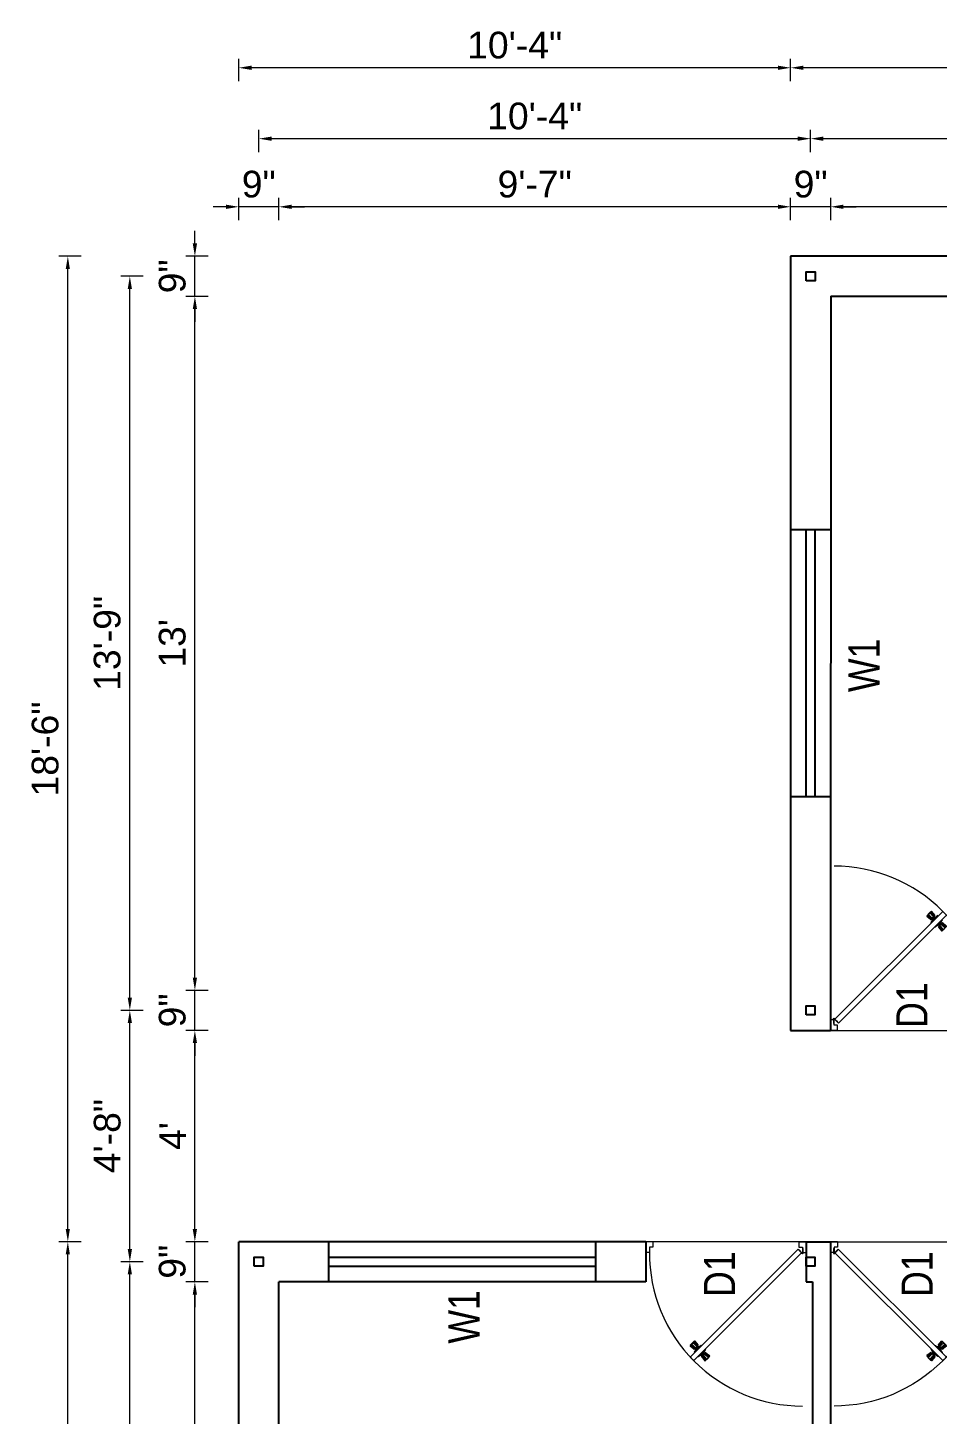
# Model space of a CAD drawing. Header units: inches. Extents: x 392906 to 410488, y -52747 to -40742.
# Drawn here: x 402266.7 to 402471.1, y -49358.1 to -49046.5 of the extents above; entities that cross this region are included whole.
import ezdxf

# ---------------------------------------------------------------- set-up
doc = ezdxf.new("R2010")
doc.units = ezdxf.units.IN
doc.header["$LTSCALE"] = 2
doc.header["$MEASUREMENT"] = 0
doc.header["$PDMODE"] = 34
doc.layers.get('0').update_dxf_attribs({"linetype": 'CONTINUOUS'})
doc.layers.get('DEFPOINTS').update_dxf_attribs({"color": 141, "linetype": 'CONTINUOUS'})
for name, color, linetype, lineweight in [('DOOR & WIN', 1, 'CONTINUOUS', 25), ('PUERTAS', 7, 'CONTINUOUS', 9), ('steps', 253, 'CONTINUOUS', 20)]:
    doc.layers.add(name, color=color, linetype=linetype, lineweight=lineweight)
doc.styles.add('Lettring Text', font='arial.ttf')
doc.styles.get("Standard").update_dxf_attribs({"font": 'ARIALN.TTF'})
doc.dimstyles.new('Copy of Standard', dxfattribs={"dimtxt": 6, "dimasz": 2.875, "dimexe": 2, "dimexo": 4, "dimgap": 2, "dimtad": 1, "dimdec": 0, "dimrnd": 1, "dimzin": 0, "dimdsep": 46, "dimlunit": 4, "dimtxsty": 'Lettring Text', "dimcen": 0.1, "dimclrd": 7, "dimclre": 7, "dimclrt": 7, "dimazin": 0, "dimtfac": 0.645, "dimtdec": 0, "dimtmove": 1, "dimatfit": 0, "dimfxl": 3, "dimfxlon": 1, "dimtfillclr": 256, "dimtolj": 1, "dimtzin": 0, "dimlwd": -1, "dimlwe": -1, "dimarcsym": 2})

# ---------------------------------------------------------------- blocks, each defined once
blk = doc.blocks.new('3ft')
at = {"layer": 'PUERTAS', "color": 6}
for p, q in [((1.01, 2.52), (25.23, 26.74)), ((26.05, 25.92), (1.77, 1.64)), ((26.05, 25.92), (25.23, 26.74)), ((0, 2.4), (0, 0)), ((0.72, 2.4), (0, 2.4)), ((1.6, 0), (0, 0)), ((0.72, 1.52), (0.72, 2.44)), ((0.8, 1.52), (0.72, 1.52)), ((0.8, 1.52), (0.8, 2.41)), ((0.8, 1.2), (0.8, 1.52)), ((1.6, 1.2), (0.8, 1.2)), ((1.57, 1.84), (0.94, 2.47)), ((1.63, 1.89), (0.97, 2.55)), ((1.63, 1.89), (1.57, 1.84)), ((1.77, 1.64), (1.57, 1.84)), ((1.6, 0), (1.6, 1.2)), ((34.4, 0), (34.4, 1.2)), ((34.4, 1.2), (35.2, 1.2)), ((34.4, 0), (36, 0)), ((35.2, 1.2), (35.2, 2.4)), ((35.2, 2.4), (36, 2.4)), ((36, 0), (36, 2.4))]:
    blk.add_line(p, q, dxfattribs=at)
at = {"layer": 'PUERTAS', "color": 8}
for p, q in [((22.57, 24.94), (21.65, 25.68)), ((22.63, 24.99), (21.69, 25.75)), ((22.74, 25.1), (21.84, 25.9)), ((22.13, 26.28), (21.98, 26.13)), ((22.88, 25.24), (22.01, 26.06)), ((22.13, 26.28), (22.27, 26.42)), ((22.29, 26.41), (22.27, 26.42)), ((23.16, 25.52), (22.34, 26.39)), ((23.3, 25.66), (22.5, 26.56)), ((23.41, 25.77), (22.65, 26.71)), ((23.46, 25.83), (22.72, 26.75)), ((22.95, 24.96), (22.84, 25.07)), ((22.98, 24.99), (22.86, 25.1)), ((23.03, 25.04), (22.91, 25.15)), ((23.11, 25.12), (22.99, 25.23)), ((23.13, 24.76), (23.18, 24.99)), ((23.28, 25.3), (23.17, 25.41)), ((23.36, 25.37), (23.25, 25.49)), ((23.31, 24.94), (23.28, 25.08)), ((23.41, 25.43), (23.3, 25.54)), ((23.46, 25.09), (23.32, 25.13)), ((23.44, 25.45), (23.33, 25.56)), ((23.64, 25.27), (23.41, 25.22)), ((23.87, 25.49), (23.49, 25.3)), ((24.08, 25.71), (23.57, 25.38)), ((22.69, 24.32), (23.02, 24.83)), ((22.91, 24.53), (23.1, 24.91)), ((23.63, 23.38), (24.14, 23.72)), ((23.84, 23.6), (24.22, 23.79)), ((24.07, 23.82), (24.3, 23.88)), ((24.25, 24), (24.39, 23.97)), ((24.25, 23.26), (24.99, 22.34)), ((24.27, 23.64), (24.38, 23.53)), ((24.3, 23.67), (24.41, 23.56)), ((24.3, 23.32), (25.06, 22.38)), ((24.35, 23.72), (24.46, 23.61)), ((24.4, 24.15), (24.43, 24.01)), ((24.41, 23.43), (25.2, 22.53)), ((24.43, 23.8), (24.54, 23.69)), ((24.58, 24.33), (24.52, 24.1)), ((24.55, 23.57), (25.37, 22.7)), ((24.6, 23.97), (24.72, 23.86)), ((24.8, 24.56), (24.61, 24.18)), ((25.02, 24.77), (24.68, 24.26)), ((24.68, 24.05), (24.79, 23.94)), ((24.73, 24.1), (24.85, 23.99)), ((24.76, 24.13), (24.87, 24.02)), ((24.83, 23.85), (25.7, 23.03)), ((24.97, 23.99), (25.87, 23.2)), ((25.08, 24.1), (26.02, 23.34)), ((25.14, 24.15), (26.06, 23.41)), ((25.58, 22.82), (25.43, 22.67)), ((25.58, 22.82), (25.73, 22.97)), ((25.72, 22.98), (25.73, 22.97)), ((0, 0), (36, 0))]:
    blk.add_line(p, q, dxfattribs=at)
at = {"layer": 'PUERTAS', "color": 1}
for p, q in [((21.67, 25.73), (22.17, 26.23)), ((22.49, 24.95), (21.67, 25.61)), ((21.7, 25.82), (22.14, 26.26)), ((21.73, 25.79), (21.7, 25.82)), ((22.58, 26.7), (22.14, 26.26)), ((22.67, 26.73), (22.17, 26.23)), ((22.61, 26.67), (22.58, 26.7)), ((22.6, 24.96), (23.02, 25.38)), ((22.7, 25.07), (22.71, 25.06)), ((23.45, 25.91), (22.79, 26.73)), ((22.82, 25.06), (23.08, 25.32)), ((22.94, 24.95), (22.83, 25.07)), ((22.93, 24.94), (23.19, 25.21)), ((23.44, 25.81), (23.02, 25.38)), ((23.34, 25.58), (23.08, 25.32)), ((23.46, 25.47), (23.19, 25.21)), ((23.33, 25.7), (23.34, 25.69)), ((23.45, 25.46), (23.33, 25.57)), ((23.57, 25.47), (23.57, 25.47)), ((24.15, 25.79), (23.68, 25.48)), ((23.68, 25.48), (23.68, 25.48)), ((24.27, 25.78), (24.26, 25.79)), ((25.09, 24.96), (25.1, 24.95)), ((22.61, 24.25), (22.92, 24.72)), ((22.62, 24.13), (22.61, 24.14)), ((22.92, 24.72), (22.92, 24.72)), ((22.93, 24.84), (22.93, 24.83)), ((23.44, 23.31), (23.45, 23.3)), ((23.56, 23.3), (24.03, 23.61)), ((24.03, 23.61), (24.03, 23.62)), ((24.14, 23.62), (24.14, 23.62)), ((24.25, 23.62), (24.51, 23.89)), ((24.26, 23.29), (24.69, 23.71)), ((24.26, 23.63), (24.37, 23.52)), ((24.26, 23.18), (24.92, 22.37)), ((24.37, 23.52), (24.63, 23.77)), ((24.37, 23.4), (24.37, 23.4)), ((24.78, 24.15), (24.51, 23.89)), ((24.89, 24.03), (24.63, 23.77)), ((25.11, 24.14), (24.69, 23.71)), ((24.77, 24.14), (24.88, 24.03)), ((24.79, 24.38), (24.78, 24.37)), ((24.78, 24.26), (24.78, 24.26)), ((25.1, 24.84), (24.79, 24.38)), ((25, 24.03), (25, 24.03)), ((25.04, 22.36), (25.54, 22.86)), ((25.1, 22.42), (25.13, 22.39)), ((25.13, 22.39), (25.57, 22.83)), ((25.22, 24.14), (26.03, 23.48)), ((26.04, 23.37), (25.54, 22.86)), ((26.01, 23.27), (25.57, 22.83)), ((25.98, 23.3), (26.01, 23.27))]:
    blk.add_line(p, q, dxfattribs=at)
at = {"layer": 'PUERTAS', "color": 2}
for p, q in [((21.99, 26.11), (21.98, 26.13)), ((25.42, 22.68), (25.43, 22.67))]:
    blk.add_line(p, q, dxfattribs=at)
at = {"layer": 'PUERTAS', "color": 6}
for radius in [0.155, 0.0752]:
    blk.add_circle((0.82, 2.56), radius, dxfattribs=at)
blk.add_arc((0.82, 2.56), 34.38, 359.7285, 90.0333, dxfattribs=at)
at = {"layer": 'PUERTAS', "color": 1}
for centre, start, end in [((22.54, 25.01), 231.0764, 315), ((22.73, 26.68), 38.9236, 135), ((22.77, 25.12), 225, 315), ((22.99, 24.89), 135, 219.7428), ((23.28, 25.63), 315, 45), ((23.39, 25.86), 315, 38.9236), ((23.51, 25.41), 50.2572, 135), ((23.62, 25.53), 230.2572, 315), ((24.2, 25.73), 45, 135), ((25.04, 24.89), 315, 45), ((22.67, 24.2), 135, 225), ((22.87, 24.78), 315, 39.7428), ((23.51, 23.36), 225, 315), ((24.09, 23.56), 50.2572, 135), ((24.2, 23.68), 230.2572, 315), ((24.32, 23.23), 135, 218.9236), ((24.42, 23.46), 135, 225), ((24.84, 24.31), 135, 219.7428), ((24.72, 24.21), 315, 39.7428), ((24.94, 23.98), 45, 135), ((24.98, 22.42), 218.9236, 315), ((25.17, 24.08), 51.0764, 135), ((25.98, 23.42), 315, 51.0764)]:
    blk.add_arc(centre, 0.08, start, end, dxfattribs=at)
blk = doc.blocks.new('*U199')
at = {"color": 3, "xscale": -1}
blk.add_blockref('3ft', (42, 0), dxfattribs=at)
blk = doc.blocks.new('*D762')
at = {"layer": 'DEFPOINTS', "color": 0, "ltscale": 0.5, "transparency": 16777216}
for p in [(402304.27, -49328.36), (402323.13, -49328.36), (402314.13, -49471.39)]:
    blk.add_point(p, dxfattribs=at)
at = {"layer": 'steps', "color": 7, "ltscale": 0.5, "transparency": 16777216}
for p, q in [((402307.27, -49328.36), (402302.27, -49328.36)), ((402304.27, -49468.52), (402304.27, -49331.23)), ((402307.27, -49471.39), (402302.27, -49471.39))]:
    blk.add_line(p, q, dxfattribs=at)
for points in [[(402303.79, -49331.23), (402304.75, -49331.23), (402304.27, -49328.36)], [(402303.79, -49468.52), (402304.75, -49468.52), (402304.27, -49471.39)]]:
    blk.add_solid(points, dxfattribs=at)
at = {"layer": 'steps', "color": 7, "ltscale": 0.5, "transparency": 16777216, "insert": (402299.26, -49399.88), "char_height": 6, "attachment_point": 5, "rotation": 90, "style": 'Lettring Text'}
blk.add_mtext('\\A1;11\'-11"', dxfattribs=at)
blk = doc.blocks.new('*D763')
at = {"layer": 'DEFPOINTS', "color": 0, "ltscale": 0.5, "transparency": 16777216}
for p in [(402304.27, -49319.36), (402314.13, -49319.36), (402323.13, -49328.36)]:
    blk.add_point(p, dxfattribs=at)
at = {"layer": 'steps', "color": 7, "ltscale": 0.5, "transparency": 16777216}
for p, q in [((402304.27, -49316.48), (402304.27, -49313.61)), ((402307.27, -49319.36), (402302.27, -49319.36)), ((402304.27, -49328.36), (402304.27, -49319.36)), ((402307.27, -49328.36), (402302.27, -49328.36)), ((402304.27, -49331.23), (402304.27, -49334.11))]:
    blk.add_line(p, q, dxfattribs=at)
for points in [[(402303.79, -49316.48), (402304.75, -49316.48), (402304.27, -49319.36)], [(402303.79, -49331.23), (402304.75, -49331.23), (402304.27, -49328.36)]]:
    blk.add_solid(points, dxfattribs=at)
at = {"layer": 'steps', "color": 7, "ltscale": 0.5, "transparency": 16777216, "insert": (402299.21, -49323.86), "char_height": 6, "attachment_point": 5, "rotation": 90, "style": 'Lettring Text'}
blk.add_mtext('\\A1;9"', dxfattribs=at)
blk = doc.blocks.new('*D764')
at = {"layer": 'DEFPOINTS', "color": 0, "ltscale": 0.5, "transparency": 16777216}
for p in [(402304.27, -49271.86), (402438.11, -49271.86), (402314.13, -49319.36)]:
    blk.add_point(p, dxfattribs=at)
at = {"layer": 'steps', "color": 7, "ltscale": 0.5, "transparency": 16777216}
for p, q in [((402307.27, -49271.86), (402302.27, -49271.86)), ((402304.27, -49316.48), (402304.27, -49274.73)), ((402307.27, -49319.36), (402302.27, -49319.36))]:
    blk.add_line(p, q, dxfattribs=at)
for points in [[(402303.79, -49274.73), (402304.75, -49274.73), (402304.27, -49271.86)], [(402303.79, -49316.48), (402304.75, -49316.48), (402304.27, -49319.36)]]:
    blk.add_solid(points, dxfattribs=at)
at = {"layer": 'steps', "color": 7, "ltscale": 0.5, "transparency": 16777216, "insert": (402299.27, -49295.61), "char_height": 6, "attachment_point": 5, "rotation": 90, "style": 'Lettring Text'}
blk.add_mtext("\\A1;4'", dxfattribs=at)
blk = doc.blocks.new('*D765')
at = {"layer": 'DEFPOINTS', "color": 0, "ltscale": 0.5, "transparency": 16777216}
for p in [(402304.27, -49262.86), (402483.11, -49262.86), (402438.11, -49271.86)]:
    blk.add_point(p, dxfattribs=at)
at = {"layer": 'steps', "color": 7, "ltscale": 0.5, "transparency": 16777216}
for p, q in [((402304.27, -49259.98), (402304.27, -49257.11)), ((402307.27, -49262.86), (402302.27, -49262.86)), ((402304.27, -49271.86), (402304.27, -49262.86)), ((402307.27, -49271.86), (402302.27, -49271.86)), ((402304.27, -49274.73), (402304.27, -49277.61))]:
    blk.add_line(p, q, dxfattribs=at)
for points in [[(402303.79, -49259.98), (402304.75, -49259.98), (402304.27, -49262.86)], [(402303.79, -49274.73), (402304.75, -49274.73), (402304.27, -49271.86)]]:
    blk.add_solid(points, dxfattribs=at)
at = {"layer": 'steps', "color": 7, "ltscale": 0.5, "transparency": 16777216, "insert": (402299.21, -49267.36), "char_height": 6, "attachment_point": 5, "rotation": 90, "style": 'Lettring Text'}
blk.add_mtext('\\A1;9"', dxfattribs=at)
blk = doc.blocks.new('*D766')
at = {"layer": 'DEFPOINTS', "color": 0, "ltscale": 0.5, "transparency": 16777216}
for p in [(402304.27, -49106.86), (402447.15, -49106.86), (402483.11, -49262.86)]:
    blk.add_point(p, dxfattribs=at)
at = {"layer": 'steps', "color": 7, "ltscale": 0.5, "transparency": 16777216}
for p, q in [((402307.27, -49106.86), (402302.27, -49106.86)), ((402304.27, -49259.98), (402304.27, -49109.73)), ((402307.27, -49262.86), (402302.27, -49262.86))]:
    blk.add_line(p, q, dxfattribs=at)
for points in [[(402303.79, -49109.73), (402304.75, -49109.73), (402304.27, -49106.86)], [(402303.79, -49259.98), (402304.75, -49259.98), (402304.27, -49262.86)]]:
    blk.add_solid(points, dxfattribs=at)
at = {"layer": 'steps', "color": 7, "ltscale": 0.5, "transparency": 16777216, "insert": (402299.21, -49184.86), "char_height": 6, "attachment_point": 5, "rotation": 90, "style": 'Lettring Text'}
blk.add_mtext("\\A1;13'", dxfattribs=at)
blk = doc.blocks.new('*D767')
at = {"layer": 'DEFPOINTS', "color": 0, "ltscale": 0.5, "transparency": 16777216}
for p in [(402304.27, -49097.86), (402438.15, -49097.86), (402447.15, -49106.86)]:
    blk.add_point(p, dxfattribs=at)
at = {"layer": 'steps', "color": 7, "ltscale": 0.5, "transparency": 16777216}
for p, q in [((402304.27, -49094.98), (402304.27, -49092.11)), ((402307.27, -49097.86), (402302.27, -49097.86)), ((402304.27, -49106.86), (402304.27, -49097.86)), ((402307.27, -49106.86), (402302.27, -49106.86)), ((402304.27, -49109.73), (402304.27, -49112.61))]:
    blk.add_line(p, q, dxfattribs=at)
for points in [[(402303.79, -49094.98), (402304.75, -49094.98), (402304.27, -49097.86)], [(402303.79, -49109.73), (402304.75, -49109.73), (402304.27, -49106.86)]]:
    blk.add_solid(points, dxfattribs=at)
at = {"layer": 'steps', "color": 7, "ltscale": 0.5, "transparency": 16777216, "insert": (402299.21, -49102.36), "char_height": 6, "attachment_point": 5, "rotation": 90, "style": 'Lettring Text'}
blk.add_mtext('\\A1;9"', dxfattribs=at)
blk = doc.blocks.new('*D768')
at = {"layer": 'DEFPOINTS', "color": 0, "ltscale": 0.5, "transparency": 16777216}
for p in [(402289.66, -49323.86), (402318.63, -49323.86), (402318.63, -49475.52)]:
    blk.add_point(p, dxfattribs=at)
at = {"layer": 'steps', "color": 7, "ltscale": 0.5, "transparency": 16777216}
for p, q in [((402292.66, -49323.86), (402287.66, -49323.86)), ((402289.66, -49472.64), (402289.66, -49326.73)), ((402292.66, -49475.52), (402287.66, -49475.52))]:
    blk.add_line(p, q, dxfattribs=at)
for points in [[(402289.18, -49326.73), (402290.14, -49326.73), (402289.66, -49323.86)], [(402289.18, -49472.64), (402290.14, -49472.64), (402289.66, -49475.52)]]:
    blk.add_solid(points, dxfattribs=at)
at = {"layer": 'steps', "color": 7, "ltscale": 0.5, "transparency": 16777216, "insert": (402284.6, -49399.69), "char_height": 6, "attachment_point": 5, "rotation": 90, "style": 'Lettring Text'}
blk.add_mtext('\\A1;12\'-8"', dxfattribs=at)
blk = doc.blocks.new('*D769')
at = {"layer": 'DEFPOINTS', "color": 0, "ltscale": 0.5, "transparency": 16777216}
for p in [(402289.66, -49267.36), (402442.61, -49267.36), (402318.63, -49323.86)]:
    blk.add_point(p, dxfattribs=at)
at = {"layer": 'steps', "color": 7, "ltscale": 0.5, "transparency": 16777216}
for p, q in [((402292.66, -49267.36), (402287.66, -49267.36)), ((402289.66, -49320.98), (402289.66, -49270.23)), ((402292.66, -49323.86), (402287.66, -49323.86))]:
    blk.add_line(p, q, dxfattribs=at)
for points in [[(402289.18, -49270.23), (402290.14, -49270.23), (402289.66, -49267.36)], [(402289.18, -49320.98), (402290.14, -49320.98), (402289.66, -49323.86)]]:
    blk.add_solid(points, dxfattribs=at)
at = {"layer": 'steps', "color": 7, "ltscale": 0.5, "transparency": 16777216, "insert": (402284.6, -49295.61), "char_height": 6, "attachment_point": 5, "rotation": 90, "style": 'Lettring Text'}
blk.add_mtext('\\A1;4\'-8"', dxfattribs=at)
blk = doc.blocks.new('*D770')
at = {"layer": 'DEFPOINTS', "color": 0, "ltscale": 0.5, "transparency": 16777216}
for p in [(402289.66, -49102.36), (402442.65, -49102.36), (402442.61, -49267.36)]:
    blk.add_point(p, dxfattribs=at)
at = {"layer": 'steps', "color": 7, "ltscale": 0.5, "transparency": 16777216}
for p, q in [((402292.66, -49102.36), (402287.66, -49102.36)), ((402289.66, -49264.48), (402289.66, -49105.23)), ((402292.66, -49267.36), (402287.66, -49267.36))]:
    blk.add_line(p, q, dxfattribs=at)
for points in [[(402289.18, -49105.23), (402290.14, -49105.23), (402289.66, -49102.36)], [(402289.18, -49264.48), (402290.14, -49264.48), (402289.66, -49267.36)]]:
    blk.add_solid(points, dxfattribs=at)
at = {"layer": 'steps', "color": 7, "ltscale": 0.5, "transparency": 16777216, "insert": (402284.59, -49184.86), "char_height": 6, "attachment_point": 5, "rotation": 90, "style": 'Lettring Text'}
blk.add_mtext('\\A1;13\'-9"', dxfattribs=at)
blk = doc.blocks.new('*D771')
at = {"layer": 'DEFPOINTS', "color": 0, "ltscale": 0.5, "transparency": 16777216}
for p in [(402275.72, -49319.36), (402314.13, -49319.36), (402314.13, -49480.43)]:
    blk.add_point(p, dxfattribs=at)
at = {"layer": 'steps', "color": 7, "ltscale": 0.5, "transparency": 16777216}
for p, q in [((402278.72, -49319.36), (402273.72, -49319.36)), ((402275.72, -49477.55), (402275.72, -49322.23)), ((402278.72, -49480.43), (402273.72, -49480.43))]:
    blk.add_line(p, q, dxfattribs=at)
for points in [[(402275.24, -49322.23), (402276.19, -49322.23), (402275.72, -49319.36)], [(402275.24, -49477.55), (402276.19, -49477.55), (402275.72, -49480.43)]]:
    blk.add_solid(points, dxfattribs=at)
at = {"layer": 'steps', "color": 7, "ltscale": 0.5, "transparency": 16777216, "insert": (402270.65, -49399.89), "char_height": 6, "attachment_point": 5, "rotation": 90, "style": 'Lettring Text'}
blk.add_mtext('\\A1;13\'-5"', dxfattribs=at)
blk = doc.blocks.new('*D772')
at = {"layer": 'DEFPOINTS', "color": 0, "ltscale": 0.5, "transparency": 16777216}
for p in [(402275.72, -49097.86), (402438.15, -49097.86), (402314.13, -49319.36)]:
    blk.add_point(p, dxfattribs=at)
at = {"layer": 'steps', "color": 7, "ltscale": 0.5, "transparency": 16777216}
for p, q in [((402278.72, -49097.86), (402273.72, -49097.86)), ((402275.72, -49316.48), (402275.72, -49100.73)), ((402278.72, -49319.36), (402273.72, -49319.36))]:
    blk.add_line(p, q, dxfattribs=at)
for points in [[(402275.24, -49100.73), (402276.19, -49100.73), (402275.72, -49097.86)], [(402275.24, -49316.48), (402276.19, -49316.48), (402275.72, -49319.36)]]:
    blk.add_solid(points, dxfattribs=at)
at = {"layer": 'steps', "color": 7, "ltscale": 0.5, "transparency": 16777216, "insert": (402270.65, -49208.61), "char_height": 6, "attachment_point": 5, "rotation": 90, "style": 'Lettring Text'}
blk.add_mtext('\\A1;18\'-6"', dxfattribs=at)
blk = doc.blocks.new('*D782')
at = {"layer": 'DEFPOINTS', "color": 0, "ltscale": 0.5, "transparency": 16777216}
for p in [(402447.15, -49086.73), (402447.15, -49106.83), (402567.15, -49106.86)]:
    blk.add_point(p, dxfattribs=at)
at = {"layer": 'steps', "color": 7, "ltscale": 0.5, "transparency": 16777216}
for p, q in [((402447.15, -49089.73), (402447.15, -49084.73)), ((402567.15, -49089.73), (402567.15, -49084.73)), ((402564.27, -49086.73), (402450.02, -49086.73))]:
    blk.add_line(p, q, dxfattribs=at)
for points in [[(402450.02, -49086.25), (402450.02, -49087.21), (402447.15, -49086.73)], [(402564.27, -49086.25), (402564.27, -49087.21), (402567.15, -49086.73)]]:
    blk.add_solid(points, dxfattribs=at)
at = {"layer": 'steps', "color": 7, "ltscale": 0.5, "transparency": 16777216, "insert": (402507.15, -49081.67), "char_height": 6, "attachment_point": 5, "style": 'Lettring Text'}
blk.add_mtext("\\A1;10'", dxfattribs=at)
blk = doc.blocks.new('*D783')
at = {"layer": 'DEFPOINTS', "color": 0, "ltscale": 0.5, "transparency": 16777216}
for p in [(402438.15, -49086.73), (402438.15, -49097.86), (402447.15, -49106.83)]:
    blk.add_point(p, dxfattribs=at)
at = {"layer": 'steps', "color": 7, "ltscale": 0.5, "transparency": 16777216}
for p, q in [((402438.15, -49089.73), (402438.15, -49084.73)), ((402447.15, -49089.73), (402447.15, -49084.73)), ((402435.28, -49086.73), (402432.4, -49086.73)), ((402447.15, -49086.73), (402438.15, -49086.73)), ((402450.02, -49086.73), (402452.9, -49086.73))]:
    blk.add_line(p, q, dxfattribs=at)
for points in [[(402435.28, -49086.25), (402435.28, -49087.21), (402438.15, -49086.73)], [(402450.02, -49086.25), (402450.02, -49087.21), (402447.15, -49086.73)]]:
    blk.add_solid(points, dxfattribs=at)
at = {"layer": 'steps', "color": 7, "ltscale": 0.5, "transparency": 16777216, "insert": (402442.65, -49081.67), "char_height": 6, "attachment_point": 5, "style": 'Lettring Text'}
blk.add_mtext('\\A1;9"', dxfattribs=at)
blk = doc.blocks.new('*D784')
at = {"layer": 'DEFPOINTS', "color": 0, "ltscale": 0.5, "transparency": 16777216}
for p in [(402323.13, -49086.73), (402438.15, -49097.86), (402323.13, -49328.36)]:
    blk.add_point(p, dxfattribs=at)
at = {"layer": 'steps', "color": 7, "ltscale": 0.5, "transparency": 16777216}
for p, q in [((402323.13, -49089.73), (402323.13, -49084.73)), ((402438.15, -49089.73), (402438.15, -49084.73)), ((402435.28, -49086.73), (402326, -49086.73))]:
    blk.add_line(p, q, dxfattribs=at)
for points in [[(402326, -49086.25), (402326, -49087.21), (402323.13, -49086.73)], [(402435.28, -49086.25), (402435.28, -49087.21), (402438.15, -49086.73)]]:
    blk.add_solid(points, dxfattribs=at)
at = {"layer": 'steps', "color": 7, "ltscale": 0.5, "transparency": 16777216, "insert": (402380.64, -49081.67), "char_height": 6, "attachment_point": 5, "style": 'Lettring Text'}
blk.add_mtext('\\A1;9\'-7"', dxfattribs=at)
blk = doc.blocks.new('*D785')
at = {"layer": 'DEFPOINTS', "color": 0, "ltscale": 0.5, "transparency": 16777216}
for p in [(402314.13, -49086.73), (402314.13, -49319.36), (402323.13, -49328.36)]:
    blk.add_point(p, dxfattribs=at)
at = {"layer": 'steps', "color": 7, "ltscale": 0.5, "transparency": 16777216}
for p, q in [((402314.13, -49089.73), (402314.13, -49084.73)), ((402323.13, -49089.73), (402323.13, -49084.73)), ((402311.25, -49086.73), (402308.38, -49086.73)), ((402323.13, -49086.73), (402314.13, -49086.73)), ((402326, -49086.73), (402328.88, -49086.73))]:
    blk.add_line(p, q, dxfattribs=at)
for points in [[(402311.25, -49086.25), (402311.25, -49087.21), (402314.13, -49086.73)], [(402326, -49086.25), (402326, -49087.21), (402323.13, -49086.73)]]:
    blk.add_solid(points, dxfattribs=at)
at = {"layer": 'steps', "color": 7, "ltscale": 0.5, "transparency": 16777216, "insert": (402318.63, -49081.67), "char_height": 6, "attachment_point": 5, "style": 'Lettring Text'}
blk.add_mtext('\\A1;9"', dxfattribs=at)
blk = doc.blocks.new('*D786')
at = {"layer": 'DEFPOINTS', "color": 0, "ltscale": 0.5, "transparency": 16777216}
for p in [(402442.65, -49071.42), (402442.65, -49102.36), (402571.65, -49102.36)]:
    blk.add_point(p, dxfattribs=at)
at = {"layer": 'steps', "color": 7, "ltscale": 0.5, "transparency": 16777216}
for p, q in [((402442.65, -49074.42), (402442.65, -49069.42)), ((402568.77, -49071.42), (402445.52, -49071.42)), ((402571.65, -49074.42), (402571.65, -49069.42))]:
    blk.add_line(p, q, dxfattribs=at)
for points in [[(402445.52, -49070.94), (402445.52, -49071.9), (402442.65, -49071.42)], [(402568.77, -49070.94), (402568.77, -49071.9), (402571.65, -49071.42)]]:
    blk.add_solid(points, dxfattribs=at)
at = {"layer": 'steps', "color": 7, "ltscale": 0.5, "transparency": 16777216, "insert": (402507.15, -49066.36), "char_height": 6, "attachment_point": 5, "style": 'Lettring Text'}
blk.add_mtext('\\A1;10\'-9"', dxfattribs=at)
blk = doc.blocks.new('*D787')
at = {"layer": 'DEFPOINTS', "color": 0, "ltscale": 0.5, "transparency": 16777216}
for p in [(402318.63, -49071.42), (402442.65, -49102.36), (402318.63, -49323.86)]:
    blk.add_point(p, dxfattribs=at)
at = {"layer": 'steps', "color": 7, "ltscale": 0.5, "transparency": 16777216}
for p, q in [((402318.63, -49074.42), (402318.63, -49069.42)), ((402439.77, -49071.42), (402321.5, -49071.42)), ((402442.65, -49074.42), (402442.65, -49069.42))]:
    blk.add_line(p, q, dxfattribs=at)
for points in [[(402321.5, -49070.94), (402321.5, -49071.9), (402318.63, -49071.42)], [(402439.77, -49070.94), (402439.77, -49071.9), (402442.65, -49071.42)]]:
    blk.add_solid(points, dxfattribs=at)
at = {"layer": 'steps', "color": 7, "ltscale": 0.5, "transparency": 16777216, "insert": (402380.64, -49066.36), "char_height": 6, "attachment_point": 5, "style": 'Lettring Text'}
blk.add_mtext('\\A1;10\'-4"', dxfattribs=at)
blk = doc.blocks.new('*D788')
at = {"layer": 'DEFPOINTS', "color": 0, "ltscale": 0.5, "transparency": 16777216}
for p in [(402438.15, -49055.48), (402438.15, -49097.86), (402576.15, -49097.86)]:
    blk.add_point(p, dxfattribs=at)
at = {"layer": 'steps', "color": 7, "ltscale": 0.5, "transparency": 16777216}
for p, q in [((402438.15, -49058.48), (402438.15, -49053.48)), ((402576.15, -49058.48), (402576.15, -49053.48)), ((402573.27, -49055.48), (402441.03, -49055.48))]:
    blk.add_line(p, q, dxfattribs=at)
for points in [[(402441.03, -49055), (402441.03, -49055.96), (402438.15, -49055.48)], [(402573.27, -49055), (402573.27, -49055.96), (402576.15, -49055.48)]]:
    blk.add_solid(points, dxfattribs=at)
at = {"layer": 'steps', "color": 7, "ltscale": 0.5, "transparency": 16777216, "insert": (402507.15, -49050.42), "char_height": 6, "attachment_point": 5, "style": 'Lettring Text'}
blk.add_mtext('\\A1;11\'-6"', dxfattribs=at)
blk = doc.blocks.new('*D789')
at = {"layer": 'DEFPOINTS', "color": 0, "ltscale": 0.5, "transparency": 16777216}
for p in [(402314.13, -49055.48), (402438.15, -49097.86), (402314.13, -49319.36)]:
    blk.add_point(p, dxfattribs=at)
at = {"layer": 'steps', "color": 7, "ltscale": 0.5, "transparency": 16777216}
for p, q in [((402314.13, -49058.48), (402314.13, -49053.48)), ((402438.15, -49058.48), (402438.15, -49053.48)), ((402435.28, -49055.48), (402317, -49055.48))]:
    blk.add_line(p, q, dxfattribs=at)
for points in [[(402317, -49055), (402317, -49055.96), (402314.13, -49055.48)], [(402435.28, -49055), (402435.28, -49055.96), (402438.15, -49055.48)]]:
    blk.add_solid(points, dxfattribs=at)
at = {"layer": 'steps', "color": 7, "ltscale": 0.5, "transparency": 16777216, "insert": (402376.14, -49050.42), "char_height": 6, "attachment_point": 5, "style": 'Lettring Text'}
blk.add_mtext('\\A1;10\'-4"', dxfattribs=at)

msp = doc.modelspace()

# ---------------------------------------------------------------- linework, layer by layer
at = {"ltscale": 0.5}
for p, q in [((402438.15, -49097.86), (402438.11, -49271.86)), ((402576.15, -49097.86), (402438.15, -49097.86)), ((402447.15, -49106.83), (402447.11, -49271.86)), ((402567.15, -49106.86), (402447.15, -49106.86)), ((402447.13, -49159.35), (402438.13, -49159.35)), ((402441.63, -49219.35), (402441.63, -49159.35)), ((402443.63, -49219.35), (402443.63, -49159.35)), ((402447.13, -49219.35), (402438.13, -49219.35)), ((402438.11, -49271.86), (402447.11, -49271.86)), ((402405.62, -49319.36), (402314.13, -49319.36)), ((402314.13, -49480.43), (402314.13, -49319.36)), ((402334.37, -49328.36), (402334.37, -49319.36)), ((402394.37, -49328.36), (402394.37, -49319.36)), ((402405.62, -49319.36), (402405.62, -49328.36)), ((402441.62, -49319.36), (402441.62, -49328.36)), ((402441.62, -49319.36), (402447.1, -49319.36)), ((402447.1, -49319.36), (402447.06, -49459.7)), ((402334.37, -49322.86), (402394.37, -49322.86)), ((402334.37, -49324.86), (402394.37, -49324.86)), ((402323.13, -49470.6), (402323.13, -49328.36)), ((402405.62, -49328.36), (402323.13, -49328.36)), ((402441.62, -49328.36), (402443.1, -49328.36)), ((402443.1, -49328.36), (402443.06, -49460.06))]:
    msp.add_line(p, q, dxfattribs=at)
for points in [[(402441.65, -49103.36), (402441.65, -49101.36), (402443.65, -49101.36), (402443.65, -49103.36)], [(402441.61, -49268.36), (402441.61, -49266.36), (402443.61, -49266.36), (402443.61, -49268.36)], [(402317.63, -49324.86), (402317.63, -49322.86), (402319.63, -49322.86), (402319.63, -49324.86)], [(402441.62, -49324.86), (402441.62, -49322.86), (402443.62, -49322.86), (402443.62, -49324.86)]]:
    msp.add_lwpolyline(points, close=True, dxfattribs=at)

# ---------------------------------------------------------------- block references
at = {"layer": 'DOOR & WIN', "xscale": -1}
msp.add_blockref('*U199', (402489.11, -49271.86), dxfattribs=at)
at = {"layer": 'DOOR & WIN', "xscale": -1, "rotation": 180}
msp.add_blockref('*U199', (402399.62, -49319.36), dxfattribs=at)
at = {"layer": 'DOOR & WIN', "rotation": 180}
msp.add_blockref('*U199', (402489.1, -49319.36), dxfattribs=at)

# ---------------------------------------------------------------- texts
at = {"layer": 'steps', "color": 7, "ltscale": 0.3, "char_height": 7, "width": 18.6213, "attachment_point": 8, "rotation": 90}
for insert in [(402458.14, -49189.8), (402368.25, -49336.25)]:
    msp.add_mtext('W1', dxfattribs=dict(at, insert=insert))
at = {"layer": 'steps', "color": 7, "ltscale": 0.3, "char_height": 7, "rotation": 90}
for insert, attachment_point in [((402461.91, -49266.18), 2), ((402425.65, -49326.66), 8), ((402463.07, -49326.66), 2)]:
    msp.add_mtext_dynamic_manual_height_columns('{\\W1;D1}', width=18.6213, gutter_width=40, heights=[0], dxfattribs=dict(at, insert=insert, attachment_point=attachment_point))

# ---------------------------------------------------------------- dimensions: what is measured, and where the dimension line sits
at = {"layer": 'steps', "ltscale": 0.5}
for base, p1, p2, angle, picture, middle in [((402314.13, -49055.48), (402438.15, -49097.86), (402314.13, -49319.36), 180, '*D789', (402376.14, -49050.42)), ((402438.15, -49055.48), (402576.15, -49097.86), (402438.15, -49097.86), 180, '*D788', (402507.15, -49050.42)), ((402318.63, -49071.42), (402442.65, -49102.36), (402318.63, -49323.86), 180, '*D787', (402380.64, -49066.36)), ((402442.65, -49071.42), (402571.65, -49102.36), (402442.65, -49102.36), 180, '*D786', (402507.15, -49066.36)), ((402323.13, -49086.73), (402438.15, -49097.86), (402323.13, -49328.36), 180, '*D784', (402380.64, -49081.67)), ((402447.15, -49086.73), (402567.15, -49106.86), (402447.15, -49106.83), 180, '*D782', (402507.15, -49081.67)), ((402275.71503836, -49097.85920001), (402314.12751727, -49319.35920001), (402438.15052013, -49097.85920001), 90, '*D772', (402270.65160043, -49208.60920001)), ((402289.66, -49102.36), (402442.61, -49267.36), (402442.65, -49102.36), 90, '*D770', (402284.59, -49184.86)), ((402304.27, -49106.86), (402483.11, -49262.86), (402447.15, -49106.86), 90, '*D766', (402299.21, -49184.86)), ((402289.65901358, -49267.35920001), (402318.62751727, -49323.85920001), (402442.61382658, -49267.35920001), 90, '*D769', (402284.59557565, -49295.60920001)), ((402304.27392296, -49271.85920001), (402314.12751727, -49319.35920001), (402438.1128523, -49271.85920001), 90, '*D764', (402299.27392296, -49295.60920001)), ((402275.72, -49319.36), (402314.13, -49480.43), (402314.13, -49319.36), 90, '*D771', (402270.65, -49399.89)), ((402289.66, -49323.86), (402318.63, -49475.52), (402318.63, -49323.86), 90, '*D768', (402284.6, -49399.69)), ((402304.27, -49328.36), (402314.13, -49471.39), (402323.13, -49328.36), 90, '*D762', (402299.26, -49399.88))]:
    dim = msp.add_linear_dim(base=base, p1=p1, p2=p2, angle=angle, dimstyle='Copy of Standard', dxfattribs=at)
    dim.commit()
    dim.dimension.update_dxf_attribs({"geometry": picture, "text_midpoint": middle})
for base, p1, p2, angle, picture, middle in [((402314.13, -49086.73), (402323.13, -49328.36), (402314.13, -49319.36), 180, '*D785', (402318.63, -49086.73)), ((402438.15, -49086.73), (402447.15, -49106.83), (402438.15, -49097.86), 180, '*D783', (402442.65, -49086.73)), ((402304.27, -49097.86), (402447.15, -49106.86), (402438.15, -49097.86), 90, '*D767', (402304.27, -49102.36)), ((402304.27, -49262.86), (402438.11, -49271.86), (402483.11, -49262.86), 90, '*D765', (402304.27, -49267.36)), ((402304.27, -49319.36), (402323.13, -49328.36), (402314.13, -49319.36), 90, '*D763', (402304.27, -49323.86))]:
    dim = msp.add_linear_dim(base=base, p1=p1, p2=p2, angle=angle, dimstyle='Copy of Standard', dxfattribs=at)
    dim.commit()
    dim.dimension.update_dxf_attribs({"geometry": picture, "text_midpoint": middle, "dimtype": 160})

doc.saveas('drawing.dxf')
